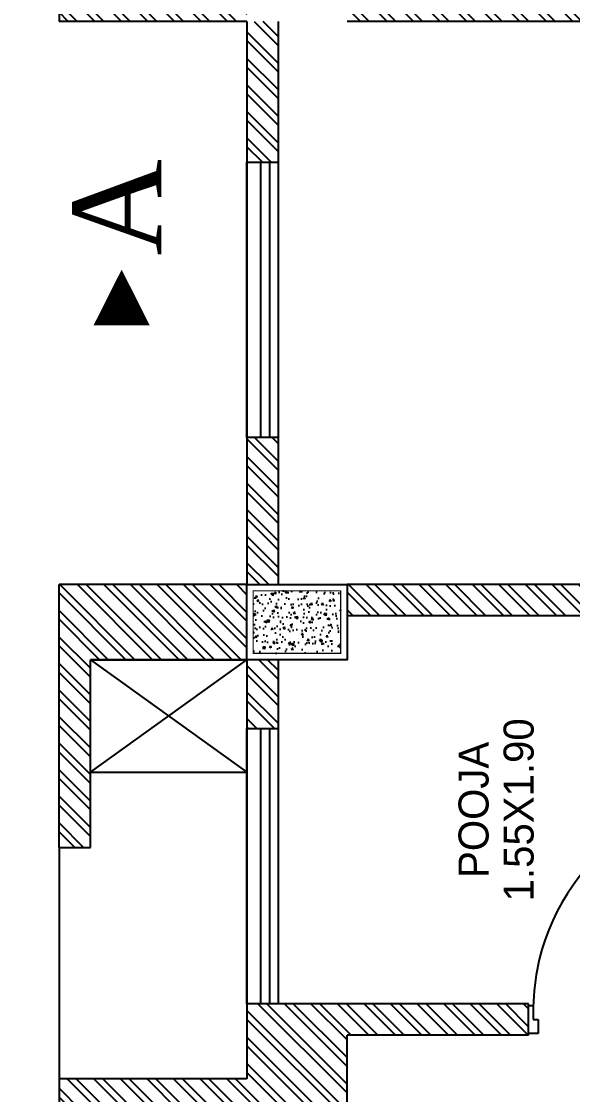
# Model space of a CAD drawing. Header units: inches. Extents: x 182687 to 187672, y -88924 to -84846.
# Drawn here: x 182794.4 to 182880.5, y -86405 to -86237.3 of the extents above; entities that cross this region are included whole.
import ezdxf
from ezdxf.enums import TextEntityAlignment as Align

# ---------------------------------------------------------------- set-up
doc = ezdxf.new("R2010")
doc.units = ezdxf.units.IN
doc.header["$MEASUREMENT"] = 0
doc.linetypes.add('PROYECCION', pattern=[19.049999999999997, 12.7, -6.35])
doc.styles.add('HemBha', font='GOTHIC.TTF')
doc.styles.get("Standard").update_dxf_attribs({"font": 'arial.ttf'})

# ---------------------------------------------------------------- blocks, each defined once
blk = doc.blocks.new('REVISED COL LAYOUT')
h = blk.add_hatch()
h.set_pattern_fill('AR-CONC', color=5, scale=10, style=0)
h.set_pattern_definition([(49.99999999999999, (85072.38696632552, -37598.4126196701), (71.72601826007535, -6.275213498259511), [7.5, -82.5]), (355, (85072.38696632552, -37598.4126196701), (-13.8751333613, 75.21921337000119), [6, -66]), (100.45144446, (85078.36413442552, -37598.9355540701), (57.8508846727112, 68.94399909686294), [6.374019199999997, -70.11421119999996]), (46.18420000000002, (85072.38696632552, -37578.4126196701), (106.7241330671572, -16.55192807930765), [11.24999999999999, -123.75]), (96.63563549, (85081.28064082551, -37579.7919503701), (93.46619456742283, 97.41186007745505), [9.5610342, -105.171376]), (351.1841639899999, (85072.38696632552, -37578.4126196701), (93.46619450547732, 97.41186002699902), [9, -99.0000001]), (21, (85082.38696632552, -37583.4126196701), (59.69070521184616, -40.26188906653388), [7.5, -82.5]), (326.0000000000001, (85082.38696632552, -37583.4126196701), (24.33153319215817, 72.5150045046853), [6, -66]), (71.45144474, (85087.36119172552, -37586.7677770701), (84.02223767299711, 32.25311528063538), [6.374019000000001, -70.1142112]), (37.50000000000001, (85072.38696632552, -37598.4126196701), (1.215985531729067, 33.28938538313115), [0, -65.19999999999999, 0, -67, 0, -66.25]), (7.499999999999999, (85072.38696632552, -37598.4126196701), (26.30695374421486, 39.44117118823603), [0, -38.2, 0, -63.7, 0, -25.25]), (327.5, (85050.08696632551, -37598.4126196701), (53.3822436172409, -2.255487173437976), [0, -25, 0, -78, 0, -103.5]), (317.5, (85040.08696632551, -37598.4126196701), (58.31861693423862, 10.01049823323177), [0, -32.5, 0, -51.8, 0, -73.5])])
h.paths.add_polyline_path([(91904.44281141256, -42083.90372324397), (92154.44281141256, -42083.90372324397), (92154.44281141256, -42433.90372324397), (91904.44281141256, -42433.90372324397)])
at = {"color": 5}
blk.add_lwpolyline([(91879.44281141256, -42058.90372324397), (92179.44281141256, -42058.90372324397), (92179.44281141256, -42458.90372324397), (91879.44281141256, -42458.90372324397)], close=True, dxfattribs=at)
at = {"color": 5, "const_width": 5}
blk.add_lwpolyline([(91904.44281141256, -42083.90372324397), (92154.44281141256, -42083.90372324397), (92154.44281141256, -42433.90372324397), (91904.44281141256, -42433.90372324397)], close=True, dxfattribs=at)
blk = doc.blocks.new('PUERTA-M-120')
at = {"color": 6}
for p, q in [((-0.07499999999998863, 0.1249999999997868), (-0.07499999999998863, 1.274999999999785)), ((-0.07499999999998863, 1.274999999999785), (-0.02499999999999147, 1.274999999999785)), ((-0.02499999999999147, 1.274999999999785), (-0.02500000000000568, 0.1249999999997868)), ((-1.200000000000003, 0), (-1.200000000000003, 0.1500000000000057)), ((-1.200000000000003, 0.1500000000000057), (-1.175000000000011, 0.1500000000000057)), ((-1.175000000000011, 0.1500000000000057), (-1.174999999999983, 0.07500000000000284)), ((-0.07499999999998863, 0.1249999999997868), (-0.02500000000000568, 0.1249999999997868)), ((0, 0.1500000000000057), (-0.02499999999999147, 0.1500000000000057)), ((-0.02499999999999147, 0.1500000000000057), (-0.0250000000000199, 0.07500000000000284)), ((0, 0), (0, 0.1500000000000057)), ((-1.174999999999983, 0.07500000000000284), (-1.149999999999991, 0.07500000000000284)), ((-1.149999999999991, 0.07500000000000284), (-1.149999999999977, 0)), ((-0.0250000000000199, 0.07500000000000284), (-0.05000000000001137, 0.07500000000000284)), ((-0.05000000000001137, 0.07500000000000284), (-0.05000000000002558, 0)), ((-1.149999999999977, 0), (-1.200000000000003, 0)), ((-0.05000000000002558, 0), (0, 0))]:
    blk.add_line(p, q, dxfattribs=at)
at = {"color": 6, "linetype": 'PROYECCION'}
blk.add_arc((-0.02370747830221376, 0.12478503323198), 1.151358064443369, 92.55334815279808, 180.6113596924271, dxfattribs=at)

msp = doc.modelspace()

# ---------------------------------------------------------------- hatches: boundary and pattern name
h = msp.add_hatch()
h.set_pattern_fill('ANSI32', color=256, scale=7.826086956165232, angle=90)
h.set_pattern_definition([(135, (184076.6587143376, -88524.89099483023), (-2.075204683822509, -2.075204683822508), []), (135, (184076.6587143376, -88523.5075250428), (-2.075204683822509, -2.075204683822508), [])])
h.paths.add_polyline_path([(182845.2869229367, -86325.30297459493), (182845.2869229367, -86330.1942789426), (182908.8738794554, -86330.1942789426), (182908.8738794554, -86325.30297459493)])
h.paths.add_polyline_path([(182829.6347490241, -86302.31384416035), (182829.6347490241, -86325.30297459493), (182834.5260533717, -86325.30297459493), (182834.5260533717, -86302.31384416035)])
h.paths.add_polyline_path([(182829.6347490241, -86237.25949633791), (182829.6347490241, -86259.27959540318), (182834.5260533717, -86259.27959540318), (182834.5260533717, -86237.25949633791)])
h.paths.add_polyline_path([(182805.1782272857, -86225.52036590333), (182805.1782272857, -86196.17253981734), (182800.2869229385, -86196.17253981734), (182800.2869229385, -86237.25949633791), (182829.6347490241, -86237.25949633791), (182829.6347490241, -86225.52036590333)])
h.paths.add_polyline_path([(182794.4173577212, -86122.80297460238), (182794.4173577212, -86127.69427894818), (182829.6347490241, -86127.69427894818), (182829.6347490241, -86122.80297460238)])
h.paths.add_polyline_path([(182794.4173577212, -86052.97471373639), (182794.4173577212, -86057.86601808405), (182829.6347490241, -86057.86601808405), (182829.6347490241, -86052.97471373639)])
h.paths.add_polyline_path([(182834.5260533717, -86180.52036590519), (182834.5260533717, -86123.40026683843), (182829.6347490241, -86123.40026683843), (182829.6347490241, -86186.54757317732), (182834.5260533717, -86186.54757317732), (182834.5260533717, -86185.41167025286), (182916.6999664115, -86185.41167025286), (182921.5912707591, -86185.41167025286), (182921.5912707591, -86180.52036590519)])
h.paths.add_polyline_path([(182829.6347490241, -86204.14703932608), (182829.6347490241, -86225.52036590333), (182834.5260533717, -86225.52036590333), (182834.5260533717, -86204.14703932608)])
h.paths.add_polyline_path([(182845.2869229367, -86232.36819199024), (182845.2869229367, -86237.25949633791), (182979.3275676192, -86237.25949633791), (182979.3275676192, -86232.36819199024)])
h.paths.add_polyline_path([(182916.6999664115, -86212.80297459959), (182916.6999664115, -86232.36819199024), (182921.5912707591, -86232.36819199024), (182921.5912707591, -86212.80297459959)])
h.paths.add_polyline_path([(182979.308662061, -86017.75732243358), (182979.308662061, -86052.97471373639), (182984.1999664087, -86052.97471373639), (182984.1999664087, -86017.75732243358)])
h.paths.add_polyline_path([(182968.547792496, -86052.97471373639), (182968.547792496, -86017.75732243358), (182905.9390968465, -86017.75732243358), (182905.9390968465, -86052.97471373639), (182899.2344994143, -86052.97471373639), (182899.2344994143, -86057.86601808405), (182910.8304011942, -86057.86601808405), (182910.8304011942, -86022.64862678124), (182963.6564881484, -86022.64862678124), (182963.6564881484, -86052.97471373639)])
h = msp.add_hatch()
h.set_pattern_fill('ANSI32', color=256, scale=7.826086956165232, angle=90)
h.set_pattern_definition([(135, (178785.8719899737, -89932.32464965916), (-2.075204683822509, -2.075204683822508), []), (135, (178785.8719899737, -89930.94117987267), (-2.075204683822509, -2.075204683822508), [])])
h.paths.add_polyline_path([(182805.1782272857, -86749.88775718323), (182805.1782272857, -86692.17036588135), (182834.5260533717, -86692.17036588135), (182834.5260533717, -86651.08340936172), (182829.6347490241, -86651.08340936172), (182829.6347490241, -86687.27906153369), (182800.2869229385, -86687.27906153369), (182800.2869229385, -86754.77906153089), (182829.6347490241, -86754.77906153089), (182829.6347490241, -86755.76655190269), (182834.5260533717, -86755.76655190269), (182834.5260533717, -86749.88775718323)])
h.paths.add_polyline_path([(182800.2869229385, -86617.82253979723), (182800.2869229385, -86687.27906153369), (182805.1782272857, -86687.27906153369), (182805.1782272857, -86617.82253979723)])
h.paths.add_polyline_path([(182800.2869229385, -86586.51819197385), (182800.2869229385, -86591.40949632059), (182829.6347490241, -86591.40949632059), (182829.6347490241, -86586.51819197385)])
h.paths.add_polyline_path([(182841.3738794582, -86508.25732241216), (182841.3738794582, -86513.14862675889), (182940.1782272797, -86513.14862675889), (182940.1782272797, -86551.30080067011), (182945.0695316273, -86551.30080067011), (182945.0695316273, -86508.25732241216)])
h.paths.add_polyline_path([(182800.2869229385, -86513.14862675889), (182800.2869229385, -86518.03993110656), (182829.6347490241, -86518.03993110656), (182829.6347490241, -86513.14862675889)])
h.paths.add_polyline_path([(182800.2869229385, -86325.30297459493), (182800.2869229385, -86366.38993111363), (182805.1782272857, -86366.38993111363), (182805.1782272857, -86337.04210502858), (182829.6347490241, -86337.04210502858), (182829.6347490241, -86325.30297459493)])
h.paths.add_polyline_path([(182963.6564881484, -86635.43123544956), (182963.6564881484, -86809.56167022343), (182968.547792496, -86809.56167022343), (182968.547792496, -86635.43123544956)])
h.paths.add_polyline_path([(182841.3738794582, -86809.56167022343), (182841.3738794582, -86814.45297457109), (182866.8282272833, -86814.45297457109), (182866.8282272833, -86809.56167022343)])
h.paths.add_polyline_path([(182829.6347490241, -86347.81220409571), (182834.5260533717, -86347.81220409571), (182834.5260533717, -86337.04210502858), (182829.6347490241, -86337.04210502858)])
h.paths.add_polyline_path([(182845.2869229367, -86487.01190471853), (182840.395618589, -86487.01190471853), (182840.395618589, -86506.30080067198), (182841.3738794582, -86506.30080067198), (182841.3738794582, -86508.25732241216), (182845.2869229367, -86508.25732241216)])
h.paths.add_polyline_path([(182840.395618589, -86420.49939509312), (182845.2869229367, -86420.49939509312), (182845.2869229367, -86395.73775719962), (182873.6564881526, -86395.73775719962), (182873.6564881526, -86390.84645285195), (182829.6347490241, -86390.84645285195), (182829.6347490241, -86402.5855832856), (182800.2869229385, -86402.5855832856), (182800.2869229385, -86407.47688763327), (182840.395618589, -86407.47688763327)])
h.paths.add_polyline_path([(182829.6347490241, -86529.58193176164), (182834.5260533717, -86529.58193176164), (182834.5260533717, -86521.95297458506), (182829.6347490241, -86521.95297458506)])
h.paths.add_polyline_path([(182834.5260533717, -86613.49177418946), (182829.6347490241, -86613.49177418946), (182829.6347490241, -86635.43123544956), (182834.5260533717, -86635.43123544956)])
h.paths.add_polyline_path([(182829.6347490241, -86595.89230803977), (182834.5260533717, -86595.89230803977), (182834.5260533717, -86591.40949632059), (182945.0695316273, -86591.40949632059), (182945.0695316273, -86586.51819197385), (182834.5260533717, -86586.51819197385), (182834.5260533717, -86572.61618051789), (182829.6347490241, -86572.61618051789)])

# ---------------------------------------------------------------- linework, layer by layer
for p, q in [((182800.2869229385, -86196.17253981734), (182800.2869229385, -86237.25949633791)), ((182829.6347490241, -86237.25949633791), (182800.2869229385, -86237.25949633791)), ((182829.6347490241, -86237.25949633791), (182829.6347490241, -86325.30297459493)), ((182834.5260533717, -86237.25949633791), (182834.5260533717, -86325.30297459493)), ((182979.3086620605, -86237.25949633791), (182845.2869229367, -86237.25949633791)), ((182800.2869229385, -86366.38993111363), (182800.2869229385, -86325.30297459493)), ((182829.6347490241, -86325.30297459493), (182800.2869229385, -86325.30297459493)), ((182908.8738794554, -86325.30297459493), (182845.2869229367, -86325.30297459493)), ((182908.8738794554, -86330.1942789426), (182845.2869229367, -86330.1942789426)), ((182829.6347490241, -86337.04210502858), (182805.1782272857, -86337.04210502858)), ((182805.1782272857, -86366.38993111363), (182805.1782272857, -86337.04210502858)), ((182805.1782272857, -86337.04210502858), (182829.6347490241, -86337.04210502858)), ((182805.1782272857, -86337.04210502858), (182829.6347490241, -86354.65080067998)), ((182805.1782272857, -86354.65080067998), (182829.6347490241, -86337.04210502858)), ((182829.6347490241, -86337.04210502858), (182829.6347490241, -86402.5855832856)), ((182834.5260533717, -86337.04210502858), (182834.5260533717, -86390.84645285195)), ((182805.1782272857, -86354.65080067998), (182829.6347490241, -86354.65080067998)), ((182800.2869229385, -86366.38993111363), (182805.1782272857, -86366.38993111363)), ((182800.2869229385, -86366.38993111363), (182800.2869229385, -86402.5855832856)), ((182873.6564881526, -86390.84645285195), (182834.5260533717, -86390.84645285195)), ((182873.6564881526, -86395.73775719962), (182873.6564881526, -86390.84645285195)), ((182873.6564881526, -86395.73775719962), (182845.2869229367, -86395.73775719962)), ((182845.2869229367, -86508.25732241216), (182845.2869229367, -86395.73775719962)), ((182829.6347490241, -86402.5855832856), (182800.2869229385, -86402.5855832856)), ((182800.2869229385, -86402.5855832856), (182800.2869229385, -86407.47688763327))]:
    msp.add_line(p, q)
for points in [[(182829.6347490241, -86302.31384416035), (182829.6347490241, -86259.27959540318), (182834.5260533717, -86259.27959540318), (182834.5260533717, -86302.31384416035)], [(182831.8055402291, -86302.31384416035), (182831.8055402291, -86259.27959540318), (182833.156488154, -86259.27959540318), (182833.156488154, -86302.31384416035)], [(182829.6347490241, -86390.84645285195), (182829.6347490241, -86347.81220409571), (182834.5260533717, -86347.81220409571), (182834.5260533717, -86390.84645285195)], [(182831.8055402291, -86390.84645285195), (182831.8055402291, -86347.81220409571), (182833.156488154, -86347.81220409571), (182833.156488154, -86390.84645285195)]]:
    msp.add_lwpolyline(points, close=True)
msp.add_lwpolyline([(182810.0695316334, -86276.05482005904, 0, 8.784529337456709, 0), (182810.0695316334, -86284.77485775872, 8.784529337456709, 8.784529337456709, 0)], format="xyseb")

# ---------------------------------------------------------------- block references
at = {"xscale": 0.03913043478082616, "yscale": 0.03913043478082616, "zscale": 0.03913043478082616, "rotation": 90}
msp.add_blockref('REVISED COL LAYOUT', (181183.8515599285, -89932.32464965916), dxfattribs=at)
at = {"xscale": 29.34782608561956, "yscale": 29.34782608561956, "zscale": 29.34782608561956}
msp.add_blockref('PUERTA-M-120', (182908.8738794554, -86395.49319198186), dxfattribs=at)

# ---------------------------------------------------------------- texts
at = {"style": 'HemBha'}
for s, p in [('1.55X1.90', (182874.4414902962, -86360.52036589681)), ('POOJA', (182867.3980120354, -86360.52036589681))]:
    msp.add_text(s, height=4.695652173699139, rotation=90, dxfattribs=at).set_placement(p, align=Align.CENTER)
at = {"insert": (182802.4357592327, -86266.48412551841, 2.713878614040394e-08), "char_height": 13.84466086923605, "width": 971.2320949355602, "attachment_point": 2, "rotation": 90}
msp.add_mtext('\\pxi0.026481;{\\fTimes New Roman|b0|i0|c0|p18;A}', dxfattribs=at)

doc.saveas('drawing.dxf')
